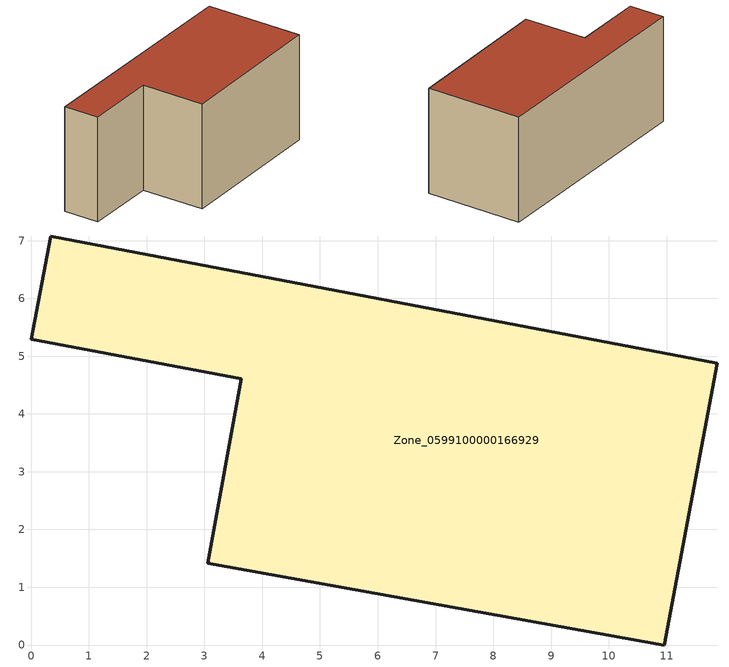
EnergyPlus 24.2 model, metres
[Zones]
Zone_0599100000166929
 floor ground (C_G): 11.88,4.88 10.96,0 3.06,1.42 3.64,4.61 0,5.29 0.34,7.08 z0
 wall outside (C_F): 10.96,0 11.88,4.88 0.34,7.08 0,5.29 3.64,4.61 3.06,1.42 10.96,0 z0:5.44
 roof outside (C_R): 3.06,1.42 10.96,0 11.88,4.88 0.34,7.08 0,5.29 3.64,4.61 z5.44
[BUILDING]
Pand.0599100000166929: North Axis=0; Terrain=City; Loads Convergence Tolerance Value=0.04; Temperature Convergence Tolerance Value=0.4; Solar Distribution=FullExterior; Maximum Number of Warmup Days=25; Minimum Number of Warmup Days=1
[Site:Location]
Rotterdam.The.Hague.AP_ZH_NLD Design_Conditions: Latitude=51.96; Longitude=4.45; Time Zone=1; Elevation=-4.5
[SITE:GROUNDTEMPERATURE:BUILDINGSURFACE]
18, 18, 18, 18, 18, 18, 18, 18, 18, 18, 18, 18
[MATERIAL] Thermal Absorptance=0.9; Solar Absorptance=0.7; Visible Absorptance=0.7
Name | Roughness | Thickness | Conductivity | Density | Specific Heat
G.TC.1946 | MediumSmooth | 0.15 | 1 | 540 | 1210
F.TC.1946 | Rough | 0.3 | 0.857143 | 1920 | 840
R.TC.1946 | MediumRough | 0.2 | 0.909091 | 1500 | 1000
[CONSTRUCTION]
C_G: G.TC.1946
C_F: F.TC.1946
C_R: R.TC.1946
[ZONE]
Zone_0599100000166929: Type=1; Multiplier=1; Ceiling Height=Autocalculate; Volume=Autocalculate; Floor Area=autocalculate; Part of Total Floor Area=Yes
[ZONEINFILTRATION:DESIGNFLOWRATE]
Infil_Zone_0599100000166929: Zone or ZoneList or Space or SpaceList=Zone_0599100000166929; Schedule=AlwaysOn; Design Flow Rate Calculation Method=Flow/Area; Flow Rate per Floor Area=0.003; Constant Term Coefficient=1; Temperature Term Coefficient=0; Velocity Term Coefficient=0; Velocity Squared Term Coefficient=0
[HVACTEMPLATE:ZONE:IDEALLOADSAIRSYSTEM]
Zone_0599100000166929: Maximum Heating Supply Air Temperature=50; Minimum Cooling Supply Air Temperature=13; Maximum Heating Supply Air Humidity Ratio=0.0156; Minimum Cooling Supply Air Humidity Ratio=0.0077; Heating Limit=NoLimit; Cooling Limit=NoLimit; Dehumidification Control Type=ConstantSensibleHeatRatio; Cooling Sensible Heat Ratio=0.7; Dehumidification Setpoint=60; Humidification Control Type=None; Humidification Setpoint=30; Outdoor Air Method=None; Outdoor Air Flow Rate per Person=0.00944; Outdoor Air Flow Rate per Zone Floor Area=0; Outdoor Air Flow Rate per Zone=0; Demand Controlled Ventilation Type=None; Outdoor Air Economizer Type=NoEconomizer; Heat Recovery Type=None; Sensible Heat Recovery Effectiveness=0.7; Latent Heat Recovery Effectiveness=0.65
[ZONECONTROL:THERMOSTAT]
ThermostatControl_Zone_0599100000166929: Zone or ZoneList=Zone_0599100000166929; Control Type Schedule=DualSetpointControlType; Control 1=Thermostat_Zone_0599100000166929; Temperature Difference Between Cutout And Setpoint=0
[THERMOSTATSETPOINT:DUALSETPOINT]
Thermostat_Zone_0599100000166929: Heating Setpoint Temperature Schedule=HeatingSetpoint_Zone_0599100000166929; Cooling Setpoint Temperature Schedule=CoolingSetpoint_Zone_0599100000166929
[SCHEDULE:COMPACT]
HeatingSetpoint_Zone_0599100000166929: Through: 12/31, For: AllDays, Until: 24:00, 21
CoolingSetpoint_Zone_0599100000166929: Through: 12/31, For: AllDays, Until: 24:00, 24
DualSetpointControlType: Through: 12/31, For: AllDays, Until: 24:00, 4
AlwaysOn: Through: 12/31, For: AllDays, Until: 24:00, 1
